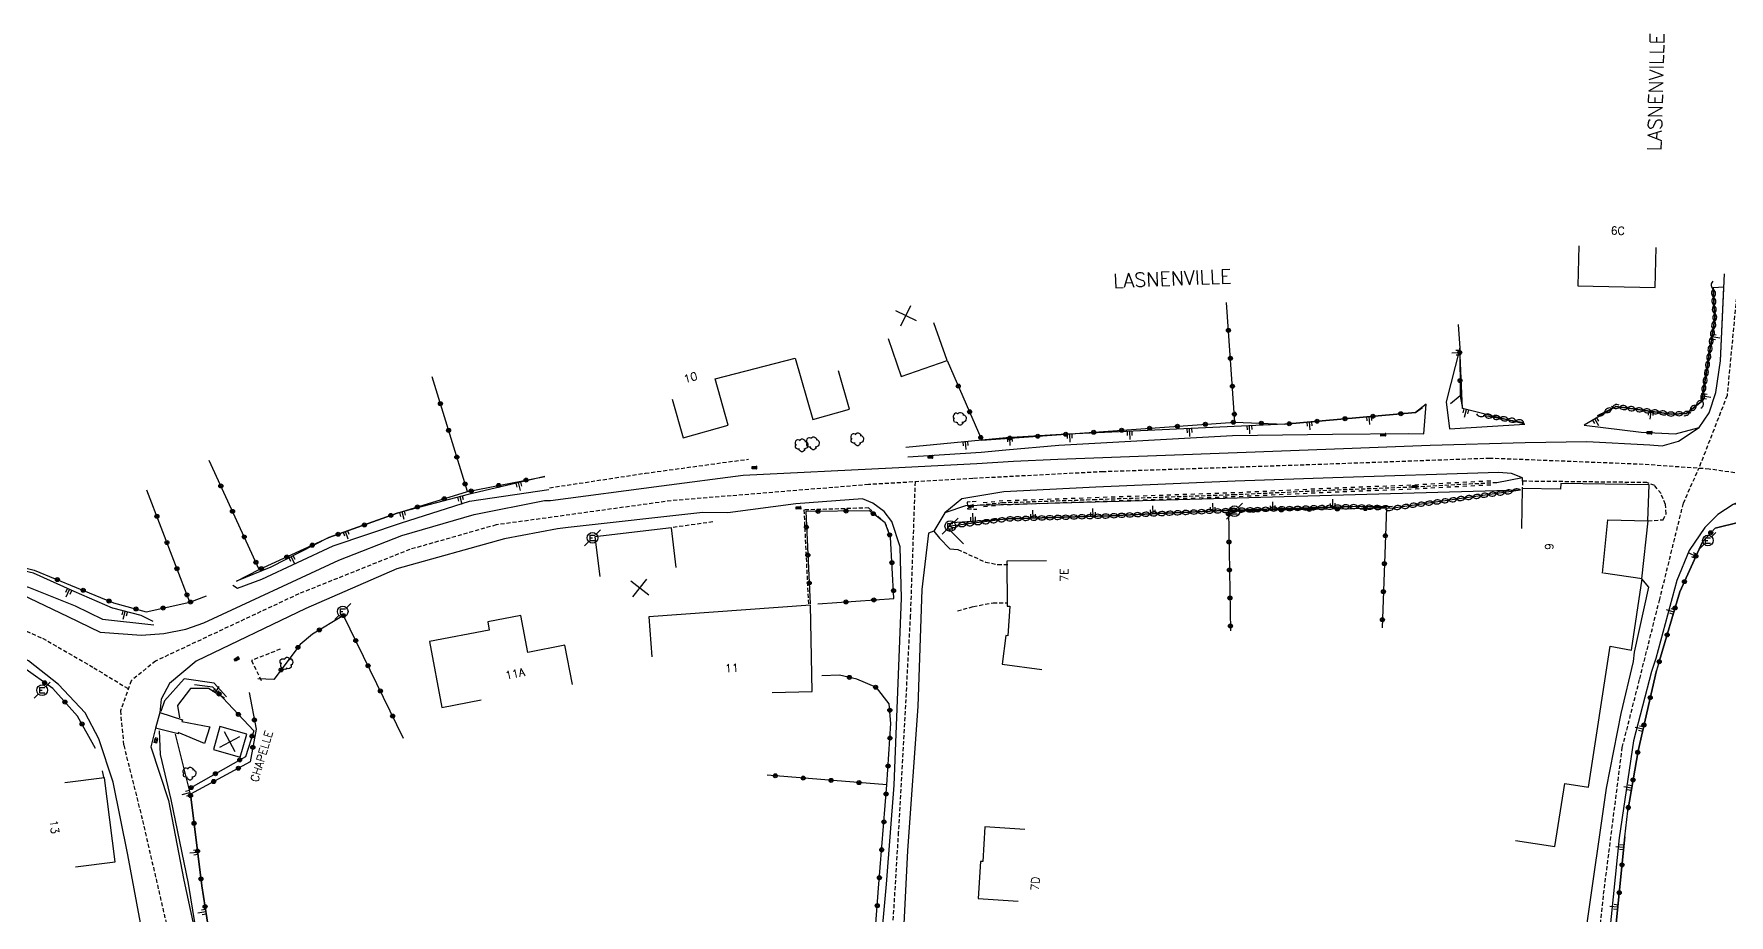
# Model space of a CAD drawing. Header units: millimetres. Extents: x 267000 to 268000, y 120141 to 120937.
# Drawn here: x 267110 to 267321.9, y 120566.3 to 120676.4 of the extents above; entities that cross this region are included whole.
import ezdxf
from ezdxf.enums import TextEntityAlignment as Align

# ---------------------------------------------------------------- set-up
doc = ezdxf.new("R2010")
doc.units = ezdxf.units.MM
doc.linetypes.add('DASHED', pattern=[0.75, 0.5, -0.25])
doc.layers.get('0').update_dxf_attribs({"linetype": 'CONTINUOUS'})
for name, color, linetype in [('W0001', 6, 'DASHED'), ('W0008', 7, 'CONTINUOUS'), ('W0100', 7, 'CONTINUOUS'), ('W0112', 1, 'DASHED'), ('W0211', 2, 'CONTINUOUS'), ('W0220', 5, 'DASHED'), ('W0300', 7, 'CONTINUOUS'), ('W0302', 3, 'CONTINUOUS'), ('W0310', 3, 'CONTINUOUS'), ('W0322', 7, 'CONTINUOUS'), ('W0400', 7, 'CONTINUOUS'), ('W0471', 7, 'CONTINUOUS'), ('W0984', 7, 'CONTINUOUS'), ('W0989', 7, 'CONTINUOUS'), ('W0991', 7, 'CONTINUOUS')]:
    doc.layers.add(name, color=color, linetype=linetype)
doc.styles.get("Standard").update_dxf_attribs({"font": 'romans.shx', "width": 0.85})

# ---------------------------------------------------------------- blocks, each defined once
blk = doc.blocks.new('t991o')
at = {"color": 0, "linetype": 'Continuous'}
for p, q in [((-1, 1), (1, -1)), ((-1, -1), (1, 1))]:
    blk.add_line(p, q, dxfattribs=at)
blk = doc.blocks.new('t211o')
at = {"color": 0, "linetype": 'Continuous'}
for p, q in [((-0.29, 0.5), (-0.29, 0)), ((0, 1), (0, 0)), ((0.29, 0.5), (0.29, 0))]:
    blk.add_line(p, q, dxfattribs=at)
blk = doc.blocks.new('t220o')
at = {"color": 0, "linetype": 'Continuous'}
for p, q in [((-0.25, 0.25), (0.25, 0.25)), ((-0.25, -0.25), (0.25, -0.25))]:
    blk.add_line(p, q, dxfattribs=at)
blk = doc.blocks.new('T300')
for p, q in [((-0.8, 0.51), (-0.86, 0.34)), ((-0.86, 0.34), (-0.86, 0.17)), ((-0.86, 0.17), (-0.74, 0.06)), ((-0.69, 0.63), (-0.8, 0.51)), ((-0.8, -0.06), (-0.74, 0.06)), ((-0.74, 0.06), (-0.69, 0.11)), ((-0.57, 0.69), (-0.69, 0.63)), ((-0.46, 0.69), (-0.57, 0.69)), ((-0.29, 0.63), (-0.46, 0.69)), ((-0.29, 0.63), (-0.17, 0.74)), ((-0.23, 0.57), (-0.29, 0.63)), ((-0.17, 0.74), (-0.06, 0.8)), ((-0.06, 0.8), (0.06, 0.8)), ((0.06, 0.8), (0.23, 0.74)), ((0.23, 0.74), (0.34, 0.63)), ((0.34, 0.63), (0.4, 0.51)), ((0.46, 0.46), (0.34, 0.46)), ((0.4, 0.51), (0.4, 0.46)), ((0.57, 0.4), (0.46, 0.46)), ((0.57, 0.4), (0.69, 0.29)), ((0.69, 0.29), (0.74, 0.17)), ((0.74, 0.06), (0.69, -0.17)), ((0.74, 0.17), (0.74, 0.06)), ((-0.8, -0.17), (-0.8, -0.06)), ((-0.8, -0.23), (-0.8, -0.17)), ((-0.74, -0.34), (-0.8, -0.23)), ((-0.69, -0.4), (-0.74, -0.34)), ((-0.51, -0.46), (-0.69, -0.4)), ((-0.4, -0.46), (-0.51, -0.46)), ((-0.4, -0.46), (-0.34, -0.46)), ((-0.34, -0.46), (-0.34, -0.4)), ((-0.34, -0.51), (-0.34, -0.46)), ((-0.29, -0.63), (-0.34, -0.51)), ((-0.17, -0.74), (-0.29, -0.63)), ((-0.06, -0.8), (-0.17, -0.74)), ((0.06, -0.8), (-0.06, -0.8)), ((0.17, -0.74), (0.06, -0.8)), ((0.23, -0.69), (0.17, -0.74)), ((0.29, -0.46), (0.23, -0.46)), ((0.29, -0.63), (0.23, -0.69)), ((0.46, -0.4), (0.29, -0.46)), ((0.34, -0.51), (0.29, -0.63)), ((0.34, -0.51), (0.34, -0.46)), ((0.57, -0.34), (0.46, -0.4)), ((0.63, -0.29), (0.57, -0.34)), ((0.69, -0.17), (0.63, -0.29))]:
    blk.add_line(p, q)
blk = doc.blocks.new('t322o')
at = {"color": 0, "linetype": 'Continuous'}
for radius in [0.25, 0.15]:
    blk.add_circle((0, 0), radius, dxfattribs=at)
blk = doc.blocks.new('t310o')
at = {"color": 0, "linetype": 'Continuous'}
for centre, start, end in [((-0.5, 0.38), 216.8699, 323.1304), ((0.5, -0.37), 36.8699, 143.1303)]:
    blk.add_arc(centre, 0.625, start, end, dxfattribs=at)
blk = doc.blocks.new('T400')
for p, q in [((-0.15, 0.3), (0.15, 0.3)), ((-0.15, -0.25), (-0.15, 0.3)), ((-0.15, 0.15), (0.15, 0.15)), ((-0.15, 0), (0.15, 0)), ((0.15, 0.3), (0.15, -0.25)), ((-0.15, -0.15), (0.15, -0.15)), ((-0.15, -0.25), (-0.15, -0.3)), ((-0.15, -0.3), (0.15, -0.3)), ((0.15, -0.3), (0.15, -0.25))]:
    blk.add_line(p, q)
blk = doc.blocks.new('T471')
for p, q in [((-0.333334, 0.333334), (-0.333334, -0.333334)), ((-0.333334, 0.333334), (0.333334, 0.333334)), ((-0.333334, 0), (0, 0)), ((0.500001, 0.500001), (1.000002, 1.000002)), ((-0.500001, -0.500001), (-1.000002, -1.000002)), ((-0.333334, -0.333334), (0.333334, -0.333334))]:
    blk.add_line(p, q)
blk.add_ellipse((0, 0), major_axis=(0.471405, 0.471405), ratio=1, start_param=5.4977871438, end_param=11.780972451)

msp = doc.modelspace()

# ---------------------------------------------------------------- linework, layer by layer
at = {"layer": 'W0001'}
for points in [[(267323.05, 120646.43), (267321.61, 120631.24), (267318.07, 120622.14)], [(267329.24, 120620.6), (267319.35, 120622.05), (267311.11, 120622.63), (267291.94, 120623.39), (267268.74, 120622.55), (267243.64, 120621.71), (267227.33, 120620.87), (267214.3, 120620.11), (267189.61, 120618.09), (267167.76, 120615.07), (267156.96, 120612), (267143.09, 120606.46), (267125.18, 120598.06), (267122.13, 120595.6), (267120.78, 120591.83), (267121.2, 120587.54), (267123.56, 120578.14), (267127.78, 120559.79)], [(267304.68, 120554.78), (267306.18, 120568.95), (267308.51, 120587.26), (267310.69, 120595.84), (267313.15, 120605.64), (267316.15, 120617.77), (267318.07, 120622.14)], [(267220.11, 120620.45), (267219.52, 120603.76), (267218.02, 120576.66), (267217.07, 120561.1), (267215.03, 120537.31), (267214.35, 120514.7), (267213.53, 120498.4), (267212.44, 120484.91), (267211.21, 120473.2), (267208.35, 120457.95), (267205.96, 120444.44)], [(267084.26, 120608.51), (267102.87, 120604.51), (267111.06, 120600.9), (267117.47, 120597.22), (267121.77, 120594.61)]]:
    msp.add_lwpolyline(points, dxfattribs=at)
at = {"layer": 'W0008'}
for points in [[(267237.95, 120623.28), (267261.51, 120624.16), (267273.66, 120624.6), (267284.48, 120625.02), (267296.38, 120625.35), (267304.07, 120625.51), (267311.96, 120625.07), (267313.51, 120624.95), (267315.53, 120625.54), (267318.14, 120627.24), (267319.37, 120629.08), (267320.21, 120631.62), (267320.78, 120635.56), (267321.22, 120644.78)], [(267174.54, 120618.14), (267188.4, 120619.97), (267198.64, 120621.27), (267217.26, 120622.21), (267227.82, 120622.74), (267232.43, 120623.02), (267237.95, 120623.28)], [(267296.04, 120620.53), (267296.04, 120620.97), (267294.66, 120621.5), (267293.03, 120621.62), (267272.32, 120620.97), (267260.11, 120620.55), (267242.72, 120619.77), (267231.19, 120619.21), (267225.96, 120618.35), (267223.84, 120616.56), (267222.48, 120614.27), (267221.78, 120614.04), (267220.94, 120606.99), (267220.45, 120592.4), (267219.18, 120574.38), (267218.24, 120555.97)], [(267084.65, 120611.44), (267102.63, 120607.63), (267108.46, 120606.39), (267114.2, 120603.61), (267118.26, 120601.66), (267123.44, 120601.3), (267126.21, 120601.5), (267128.97, 120602.04), (267131.21, 120602.84), (267148.09, 120610.65), (267155.95, 120613.76), (267165.01, 120616.39), (267173.78, 120618.11), (267174.54, 120618.14)], [(267213.1, 120514.76), (267212.9, 120524.41), (267214.32, 120547.06), (267214.84, 120554.96), (267215.2, 120555.52), (267216.53, 120570.19), (267217.5, 120582.54), (267218.41, 120605.93), (267218.24, 120612.33), (267217.22, 120615.49), (267216.24, 120616.73), (267214.82, 120617.78), (267213.53, 120618.31), (267205.2, 120617.69), (267196.73, 120616.57), (267193.58, 120616.61), (267176.74, 120614.76), (267175.42, 120614.59), (267168.78, 120613.34)], [(267420.44, 120615.41), (267410.68, 120615.62), (267397.85, 120615.46), (267387.6, 120615.35), (267377.29, 120615.28), (267363.88, 120615.63), (267350.93, 120616.53), (267339.43, 120617.7), (267328.37, 120618.88), (267325.92, 120618.87), (267323.58, 120618.18), (267322.37, 120617.61), (267320.45, 120616.38), (267318.82, 120614.76), (267316.88, 120611.86), (267315.33, 120608.12), (267312.71, 120598.36), (267312.16, 120596.77)], [(267309.92, 120597.99), (267310.05, 120599.18), (267311.82, 120607.29), (267310.97, 120608.32), (267311.73, 120615.57)], [(267168.78, 120613.34), (267155.36, 120609.58), (267143.97, 120604.63), (267130.27, 120598.05), (267126.93, 120595.26), (267125.88, 120593.31), (267125.7, 120591.62), (267125.19, 120589.67), (267124.6, 120587.33), (267126.8, 120580.64), (267128.71, 120570.66), (267130.63, 120561.8), (267131.83, 120554.17), (267133, 120549.84), (267135.33, 120539.17), (267137.73, 120530.91), (267140.56, 120521.39), (267140.82, 120520.49)], [(267134.18, 120518.36), (267132.45, 120518.21), (267130.04, 120527.39), (267127.16, 120538.56), (267124.94, 120547.03), (267125.69, 120552.7), (267123.62, 120563.54), (267121.7, 120573.85), (267119.89, 120582.91), (267118.11, 120588.32), (267116.38, 120591.59), (267113.03, 120595.14), (267109.3, 120598.08), (267105.03, 120600.22), (267100.38, 120601.86), (267095.44, 120603.22), (267083.88, 120605.58)], [(267312.16, 120596.77), (267309.9, 120588.09), (267308.1, 120575.96), (267305.63, 120551.4), (267304.5, 120541.26), (267303.61, 120534.4), (267302.01, 120527.68), (267298.03, 120519.48), (267293.61, 120512.71), (267288.75, 120506.12), (267274.58, 120487.81), (267268.58, 120480.87), (267259.41, 120471.19), (267254.23, 120466.28), (267247.83, 120461.29), (267237.93, 120455.2)], [(267304.05, 120564.71), (267306.55, 120582.18), (267308.39, 120591.52), (267309.92, 120597.99)], [(267125.7, 120591.62), (267128.54, 120590.73), (267128.48, 120590.5), (267131.98, 120589.86), (267131.31, 120587.77), (267128.02, 120589.12), (267127.99, 120588.95), (267125.19, 120589.67)]]:
    msp.add_lwpolyline(points, dxfattribs=at)
at = {"layer": 'W0100'}
for points in [[(267303.06, 120649.95), (267302.94, 120644.95), (267312.61, 120644.72), (267312.73, 120649.72)], [(267216.75, 120638.35), (267218.39, 120633.63), (267224.11, 120635.61), (267222.48, 120640.34)], [(267189.76, 120630.79), (267191.11, 120625.97), (267196.76, 120627.55), (267195.14, 120633.33), (267205.14, 120635.92)], [(267205.14, 120635.92), (267207.32, 120628.23), (267211.9, 120629.53), (267210.54, 120634.34)], [(267306.03, 120609.06), (267306.72, 120615.71), (267311.72, 120615.56), (267311.85, 120620.08), (267300.81, 120620.26), (267300.8, 120619.55), (267295.99, 120619.64), (267295.91, 120614.64)], [(267190.25, 120609.76), (267189.66, 120614.72), (267180.1, 120613.58), (267180.7, 120608.62)], [(267236.56, 120610.58), (267231.57, 120610.53), (267231.62, 120604.91), (267231.96, 120604.92), (267231.73, 120601.22), (267231.46, 120601.26), (267230.99, 120597.65), (267235.95, 120597)], [(267309.65, 120599.44), (267310.98, 120608.32), (267306.17, 120609.04)], [(267202.27, 120594.15), (267207.26, 120594.26), (267207.03, 120605.05), (267186.85, 120603.58), (267187.22, 120598.6)], [(267177.28, 120595.13), (267176.33, 120600.04), (267171.72, 120599.14), (267170.84, 120603.76), (267166.7, 120602.97), (267166.9, 120601.93), (267159.42, 120600.5), (267160.97, 120592.27), (267165.88, 120593.2)], [(267295.15, 120575.65), (267300.09, 120574.89), (267301.31, 120582.74), (267304.28, 120582.29), (267306.99, 120599.9), (267309.65, 120599.44)], [(267136.59, 120588.91), (267133.23, 120589.9), (267132.44, 120587.02), (267135.74, 120586.04), (267136.59, 120588.91)], [(267115.19, 120572.36), (267120.15, 120572.99), (267118.81, 120583.46), (267113.85, 120582.83)], [(267233.84, 120577.01), (267228.85, 120577.33), (267228.57, 120573.01), (267228.3, 120573.03), (267228, 120568.37), (267232.99, 120568.04)]]:
    msp.add_lwpolyline(points, dxfattribs=at)
at = {"layer": 'W0112'}
msp.add_line((267194.85, 120615.45), (267189.66, 120614.72), dxfattribs=at)
for points in [[(267174.42, 120619.71), (267186.4, 120621.53), (267199.28, 120623.29)], [(267311.73, 120615.57), (267313.62, 120615.72), (267313.99, 120616.46), (267313.91, 120617.64), (267313.35, 120618.99), (267312.56, 120620), (267311.56, 120620.36), (267296.04, 120620.53), (267296, 120619.6)], [(267227.75, 120617.99), (267226.64, 120617.93), (267226.68, 120617.08), (267227.83, 120617.04)], [(267217.04, 120613.53), (267216.39, 120615.35), (267214.32, 120617.19), (267206.22, 120616.94), (267206.78, 120605.1)], [(267225.45, 120612), (267228.92, 120610.41), (267230.45, 120610.12), (267231.77, 120610.11)], [(267225.43, 120604.34), (267227.4, 120604.87), (267229.88, 120605.35), (267231.63, 120605.35)], [(267140.77, 120599.55), (267137.17, 120598.12), (267138.47, 120595.46)]]:
    msp.add_lwpolyline(points, dxfattribs=at)
at = {"layer": 'W0211'}
msp.add_line((267296.04, 120620.97), (267292.82, 120620.34), dxfattribs=at)
for points in [[(267303.76, 120627.54), (267310.88, 120626.68), (267315.15, 120626.45), (267318.14, 120627.24), (267319.37, 120629.08), (267320.21, 120631.62), (267320.78, 120635.56), (267321.3, 120646.43)], [(267321.22, 120644.77), (267319.89, 120644.69), (267320.07, 120640.84), (267318.47, 120630.55), (267316.52, 120629), (267314.67, 120628.92), (267307.73, 120629.85), (267303.76, 120627.54)], [(267288.19, 120637.16), (267286.48, 120630.47), (267286.91, 120627.09), (267296.31, 120627.68)], [(267296.31, 120627.68), (267288.55, 120629.63), (267288.2, 120637.16)], [(267284.01, 120630.15), (267282.68, 120629.13), (267266.35, 120627.67), (267238.38, 120626.35), (267231.49, 120625.95)], [(267238.08, 120625.02), (267259.78, 120626.23), (267272.29, 120626.4), (267281.75, 120626.48), (267283.69, 120626.47), (267284.01, 120630.15)], [(267231.49, 120625.95), (267228.47, 120625.68), (267218.96, 120624.75)], [(267219.2, 120623.59), (267228.38, 120624.18), (267231.48, 120624.44), (267238.08, 120625.02)], [(267173.85, 120621.13), (267164.25, 120618.86), (267155.4, 120616.54), (267146.84, 120613.49), (267139.61, 120609.79), (267135.28, 120608.06)], [(267134.83, 120607.53), (267135.41, 120607.17), (267138.47, 120608.3), (267147.39, 120612.47), (267155.94, 120615.35), (267164.41, 120618.03), (267174.35, 120619.5)], [(267295.77, 120619.4), (267226.41, 120617.46), (267223.84, 120616.56), (267222.48, 120614.27), (267223.15, 120613.43), (267224.46, 120612.08), (267225.45, 120612)], [(267226.15, 120612.7), (267224.22, 120614.65), (267224.73, 120615.38), (267231.77, 120615.82), (267244.33, 120616.2), (267258.75, 120616.86), (267260.04, 120616.78), (267274.78, 120617.37), (267279.81, 120617.4)], [(267326.22, 120617.97), (267322.37, 120617.61), (267320.45, 120616.38), (267318.82, 120614.76), (267316.88, 120611.86), (267315.33, 120608.12), (267312.71, 120598.36), (267312.16, 120596.77)], [(267313.18, 120598.13), (267315.7, 120606.69), (267318.52, 120612.96), (267320.11, 120614.68), (267326.19, 120616.17), (267338.17, 120614.57), (267350.2, 120613.35), (267358.13, 120612.86), (267364.13, 120612.51), (267375.9, 120612.07), (267388.02, 120612.1), (267395.53, 120612.3), (267411.36, 120612.63), (267420.41, 120612.35)], [(267124.9, 120603.02), (267123.39, 120603.74), (267119.86, 120604.65), (267119.81, 120604.68), (267115.02, 120606.74), (267109.94, 120609.04), (267102.72, 120610.7), (267085.33, 120613.76)], [(267085.11, 120612.57), (267102.73, 120609.11), (267109.32, 120607.28), (267115.12, 120604.94), (267118.56, 120603.31), (267124.95, 120602.57)], [(267312.16, 120596.77), (267309.9, 120588.09), (267308.1, 120575.96), (267305.63, 120551.4), (267304.5, 120541.26), (267304.08, 120534.35)], [(267305.03, 120534.74), (267305.03, 120541.35), (267306.39, 120551.58), (267308.82, 120576.08), (267309.19, 120579.35), (267310.48, 120586.86), (267312.79, 120596.89)], [(267134.03, 120593.59), (267132.51, 120595.28), (267128.74, 120595.85), (267126.31, 120593.08), (267125.86, 120591.76)], [(267133.78, 120593.42), (267131.78, 120594.61), (267129.53, 120594.63), (267127.94, 120592.52), (267128.16, 120590.95)], [(267125.64, 120589.36), (267125.74, 120586.38), (267127.11, 120580.76), (267129.26, 120570.26), (267130.63, 120561.8), (267133, 120549.84), (267135.33, 120539.17), (267136.8, 120538.35), (267142, 120537.74), (267144.77, 120538.46)], [(267143.54, 120541.62), (267137.12, 120544.49), (267135.76, 120549.81), (267133.96, 120550.52), (267133.04, 120554.54), (267132.57, 120558.87), (267132.22, 120561.96), (267130.97, 120569.96), (267129.53, 120581.43), (267127.67, 120588.92)]]:
    msp.add_lwpolyline(points, dxfattribs=at)
at = {"layer": 'W0220'}
msp.add_lwpolyline([(267292.82, 120620.34), (267281.6, 120619.76), (267272.35, 120619.4), (267260.11, 120618.83), (267242.75, 120618.22), (267230.98, 120617.81), (267228.01, 120617.52)], dxfattribs=at)
at = {"layer": 'W0302'}
msp.add_line((267143.24, 120600.14), (267139.96, 120595.75), dxfattribs=at)
at = {"layer": 'W0310'}
for p, q in [((267291.14, 120628.79), (267296.21, 120627.87)), ((267295.77, 120619.4), (267279.89, 120617.18))]:
    msp.add_line(p, q, dxfattribs=at)
for points in [[(267305.4, 120628.76), (267307.73, 120629.85), (267314.67, 120628.92), (267316.52, 120629), (267318.47, 120630.55), (267320.07, 120640.84), (267319.89, 120644.69)], [(267279.02, 120617.21), (267274.78, 120617.37), (267258.75, 120616.86), (267244.33, 120616.2), (267231.77, 120615.82), (267224.52, 120614.93)]]:
    msp.add_lwpolyline(points, dxfattribs=at)
at = {"layer": 'W0322'}
for p, q in [((267260.1, 120627.91), (267259.03, 120642.87)), ((267164.16, 120619.23), (267159.75, 120633.57)), ((267288.24, 120631.2), (267287.03, 120630.19)), ((267138.15, 120609.49), (267131.88, 120623.12)), ((267129.46, 120605.4), (267124.11, 120619.41)), ((267279.02, 120617.21), (267278.48, 120602.22)), ((267118.7, 120583.57), (267118.56, 120584.35)), ((267216.59, 120582.59), (267201.64, 120583.8))]:
    msp.add_line(p, q, dxfattribs=at)
for points in [[(267288, 120640.1), (267288.2, 120637.16), (267288.24, 120631.2), (267288.55, 120629.63)], [(267224.11, 120635.61), (267228.47, 120625.68), (267231.49, 120625.95)], [(267092.33, 120627.99), (267090, 120613.17), (267102.79, 120611.17), (267110.02, 120609.43), (267115.25, 120607.27), (267119.91, 120605.33), (267124.01, 120604.22), (267129.46, 120605.4), (267131.55, 120606.2)], [(267228.47, 120625.68), (267238.38, 120626.35), (267260.1, 120627.91), (267266.35, 120627.67), (267282.68, 120629.13), (267283.55, 120629.74)], [(267135.28, 120608.06), (267138.15, 120609.49), (267146.84, 120613.49), (267155.4, 120616.54), (267164.16, 120619.23), (267173.85, 120621.13)], [(267207.98, 120605.19), (267217.47, 120605.89), (267217.04, 120613.53), (267216.39, 120615.35), (267214.4, 120616.84), (267206.45, 120616.74), (267207.01, 120605.2)], [(267279.89, 120617.18), (267259.29, 120616.83), (267259.54, 120601.83)], [(267420.41, 120612.35), (267411.36, 120612.63), (267395.53, 120612.3), (267388.02, 120612.1), (267375.9, 120612.07), (267364.13, 120612.51), (267358.13, 120612.86), (267350.2, 120613.35), (267338.17, 120614.57), (267326.19, 120616.17), (267320.11, 120614.68), (267318.52, 120612.96), (267315.7, 120606.69), (267313.18, 120598.13), (267312.79, 120596.89)], [(267117.68, 120587.13), (267115.44, 120591.19), (267112.33, 120594.61), (267108.73, 120597.23), (267104.47, 120599.33), (267100.22, 120600.74), (267095.36, 120601.91), (267083.44, 120603.65)], [(267156.17, 120588.38), (267148.68, 120603.75), (267144.8, 120601.44), (267143.24, 120600.14), (267139.96, 120595.75), (267137.98, 120595.85)], [(267200.54, 120555.08), (267214.51, 120555.75), (267215.55, 120569.7), (267216.59, 120582.59), (267217.09, 120590.24), (267216.89, 120592.73), (267215.29, 120594.74), (267212.84, 120595.79), (267210.68, 120596.31), (267208.45, 120596.23)], [(267312.79, 120596.89), (267310.48, 120586.86), (267309.19, 120579.35)], [(267130.04, 120595.11), (267132.3, 120594.84), (267137.45, 120589.34), (267136.41, 120586.11), (267129.3, 120582.05)], [(267136.89, 120594.14), (267137.77, 120589.53), (267137, 120585.47), (267129.53, 120581.43), (267130.97, 120569.96), (267132.22, 120561.96), (267132.57, 120558.87)], [(267308.82, 120576.08), (267306.39, 120551.58), (267305.49, 120544.44)]]:
    msp.add_lwpolyline(points, dxfattribs=at)

# ---------------------------------------------------------------- block references
at = {"layer": 'W0211'}
for p, rotation in [((267319.71, 120638.56), 261.1948165503366), ((267288.22, 120636.62), 92.6612350484525), ((267318.57, 120631.15), 261.1948165503366), ((267276.88, 120628.61), 185.140328247994), ((267289.04, 120629.51), 165.8700055674036), ((267305.09, 120628.32), 210.1333790215425), ((267312.14, 120629.26), 172.3967006174804), ((267231.96, 120625.98), 183.2820953700291), ((267239.45, 120626.4), 182.7013040490137), ((267246.94, 120626.75), 182.7013040490137), ((267254.43, 120627.1), 182.7013040490137), ((267261.92, 120627.46), 182.7013040490137), ((267269.41, 120627.94), 185.140328247994), ((267226.42, 120625.48), 185.56681257501), ((267170.55, 120620.35), 193.3236391332275), ((267163.26, 120618.6), 194.6954325442092), ((267249.83, 120616.45), 2.615533567089917), ((267257.32, 120616.79), 2.615533567089917), ((267264.81, 120616.97), 2.265917135307915), ((267272.31, 120617.27), 2.265917135307915), ((267156.01, 120616.7), 194.6954325442092), ((267227.35, 120615.55), 3.518585233408123), ((267234.84, 120615.91), 1.732942414748096), ((267242.34, 120616.14), 1.732942414748096), ((267148.93, 120614.23), 199.5935908713924), ((267142.13, 120611.08), 207.0796228319433), ((267317.72, 120611.17), 65.77718886931812), ((267114.44, 120607), 155.5798384408251), ((267314.97, 120604.21), 73.60284724654272), ((267121.4, 120604.25), 165.6022377476706), ((267132.58, 120594.04), 329.1969249373259), ((267311.1, 120589.58), 77.0153954310047), ((267129.48, 120581.64), 103.94616433654), ((267309.68, 120582.22), 80.24085598013383), ((267308.69, 120574.79), 84.3308580784779), ((267130.44, 120574.2), 97.17790171839977), ((267131.47, 120566.77), 98.86494379704604), ((267307.95, 120567.33), 84.3308580784779)]:
    msp.add_blockref('t211o', p, dxfattribs=dict(at, rotation=rotation))
at = {"layer": 'W0220'}
for p, rotation in [((267269.85, 120619.28), 182.6528959779054), ((267270.85, 120619.33), 182.6528959779054), ((267271.85, 120619.37), 182.6528959779054), ((267272.85, 120619.42), 182.2406504267489), ((267273.84, 120619.45), 182.2406504267489), ((267274.84, 120619.49), 182.2406504267489), ((267275.84, 120619.53), 182.2406504267489), ((267276.84, 120619.57), 182.2406504267489), ((267277.84, 120619.61), 182.2406504267489), ((267278.84, 120619.65), 182.2406504267489), ((267279.84, 120619.69), 182.2406504267489), ((267280.84, 120619.73), 182.2406504267489), ((267281.84, 120619.77), 182.9642728845425), ((267282.84, 120619.82), 182.9642728845425), ((267283.84, 120619.87), 182.9642728845425), ((267284.83, 120619.93), 182.9642728845425), ((267285.83, 120619.98), 182.9642728845425), ((267286.83, 120620.03), 182.9642728845425), ((267287.83, 120620.08), 182.9642728845425), ((267288.83, 120620.13), 182.9642728845425), ((267289.83, 120620.18), 182.9642728845425), ((267290.83, 120620.24), 182.9642728845425), ((267291.83, 120620.29), 182.9642728845425), ((267228.89, 120617.6), 185.5997142527073), ((267229.88, 120617.7), 185.5997142527073), ((267230.88, 120617.8), 185.5997142527073), ((267231.88, 120617.84), 181.98080312271), ((267232.88, 120617.87), 181.98080312271), ((267233.88, 120617.91), 181.98080312271), ((267234.87, 120617.94), 181.98080312271), ((267235.87, 120617.98), 181.98080312271), ((267236.87, 120618.01), 181.98080312271), ((267237.87, 120618.05), 181.98080312271), ((267238.87, 120618.08), 181.98080312271), ((267239.87, 120618.12), 181.98080312271), ((267240.87, 120618.15), 181.98080312271), ((267241.87, 120618.19), 181.98080312271), ((267242.87, 120618.22), 182.0215199997873), ((267243.87, 120618.26), 182.0215199997873), ((267244.87, 120618.29), 182.0215199997873), ((267245.87, 120618.33), 182.0215199997873), ((267246.87, 120618.36), 182.0215199997873), ((267247.87, 120618.4), 182.0215199997873), ((267248.87, 120618.43), 182.0215199997873), ((267249.87, 120618.47), 182.0215199997873), ((267250.87, 120618.5), 182.0215199997873), ((267251.86, 120618.54), 182.0215199997873), ((267252.86, 120618.57), 182.0215199997873), ((267253.86, 120618.61), 182.0215199997873), ((267254.86, 120618.64), 182.0215199997873), ((267255.86, 120618.68), 182.0215199997873), ((267256.86, 120618.71), 182.0215199997873), ((267257.86, 120618.75), 182.0215199997873), ((267258.86, 120618.78), 182.0215199997873), ((267259.86, 120618.82), 182.0215199997873), ((267260.86, 120618.86), 182.6528959779054), ((267261.86, 120618.91), 182.6528959779054), ((267262.86, 120618.96), 182.6528959779054), ((267263.86, 120619), 182.6528959779054), ((267264.85, 120619.05), 182.6528959779054), ((267265.85, 120619.09), 182.6528959779054), ((267266.85, 120619.14), 182.6528959779054), ((267267.85, 120619.19), 182.6528959779054), ((267268.85, 120619.23), 182.6528959779054)]:
    msp.add_blockref('t220o', p, dxfattribs=dict(at, rotation=rotation))
at = {"layer": 'W0300'}
for p in [(267225.75, 120628.33), (267207.4, 120625.26), (267212.93, 120625.76), (267205.98, 120625.01), (267129.47, 120583.99)]:
    msp.add_blockref('T300', p, dxfattribs=at)
at = {"layer": 'W0300', "rotation": 233.2262817278728}
msp.add_blockref('T300', (267141.45, 120597.74), dxfattribs=at)
at = {"layer": 'W0310'}
for p, rotation in [((267319.9, 120644.51), 92.65782860881984), ((267319.94, 120643.51), 92.65782860881984), ((267319.99, 120642.51), 92.65782860881984), ((267320.02, 120640.52), 81.19481655033657), ((267320.04, 120641.51), 92.65782860881984), ((267319.71, 120638.54), 81.19481655033657), ((267319.86, 120639.53), 81.19481655033657), ((267319.25, 120635.58), 81.19481655033657), ((267319.4, 120636.56), 81.19481655033657), ((267319.56, 120637.55), 81.19481655033657), ((267318.95, 120633.6), 81.19481655033657), ((267319.1, 120634.59), 81.19481655033657), ((267318.64, 120631.62), 81.19481655033657), ((267318.79, 120632.61), 81.19481655033657), ((267307.22, 120629.61), 25.09778539037917), ((267308.16, 120629.79), 352.3967006174805), ((267316.97, 120629.36), 38.52352661211246), ((267317.76, 120629.98), 38.52352661211246), ((267318.49, 120630.63), 81.19481655033657), ((267291.29, 120628.76), 349.6871931582101), ((267292.28, 120628.58), 349.6871931582101), ((267293.26, 120628.41), 349.6871931582101), ((267294.24, 120628.23), 349.6871931582101), ((267295.23, 120628.05), 349.6871931582101), ((267306.31, 120629.18), 25.09778539037917), ((267309.15, 120629.66), 352.3967006174805), ((267310.14, 120629.52), 352.3967006174805), ((267311.13, 120629.39), 352.3967006174805), ((267312.12, 120629.26), 352.3967006174805), ((267313.11, 120629.13), 352.3967006174805), ((267314.11, 120628.99), 352.3967006174805), ((267315.1, 120628.94), 2.468117913921311), ((267316.1, 120628.98), 2.468117913921311), ((267293.79, 120619.13), 187.9870287741747), ((267294.78, 120619.27), 187.9870287741747), ((267267.44, 120617.13), 181.8156949797716), ((267268.44, 120617.16), 181.8156949797716), ((267269.44, 120617.2), 181.8156949797716), ((267270.44, 120617.23), 181.8156949797716), ((267271.44, 120617.26), 181.8156949797716), ((267272.44, 120617.29), 181.8156949797716), ((267273.43, 120617.32), 181.8156949797716), ((267274.43, 120617.35), 181.8156949797716), ((267275.43, 120617.34), 177.9358159544334), ((267276.43, 120617.31), 177.9358159544334), ((267277.43, 120617.27), 177.9358159544334), ((267278.43, 120617.23), 177.9358159544334), ((267279.92, 120617.18), 187.9870287741747), ((267280.91, 120617.32), 187.9870287741747), ((267281.9, 120617.46), 187.9870287741747), ((267282.89, 120617.6), 187.9870287741747), ((267283.88, 120617.74), 187.9870287741747), ((267284.87, 120617.88), 187.9870287741747), ((267285.86, 120618.01), 187.9870287741747), ((267286.85, 120618.15), 187.9870287741747), ((267287.84, 120618.29), 187.9870287741747), ((267288.83, 120618.43), 187.9870287741747), ((267289.82, 120618.57), 187.9870287741747), ((267290.81, 120618.71), 187.9870287741747), ((267291.8, 120618.85), 187.9870287741747), ((267292.8, 120618.99), 187.9870287741747), ((267225.51, 120615.05), 186.9897955640147), ((267226.5, 120615.17), 186.9897955640147), ((267227.49, 120615.29), 186.9897955640147), ((267228.49, 120615.42), 186.9897955640147), ((267229.48, 120615.54), 186.9897955640147), ((267230.47, 120615.66), 186.9897955640147), ((267231.46, 120615.78), 186.9897955640147), ((267232.46, 120615.84), 181.7329424147481), ((267233.46, 120615.87), 181.7329424147481), ((267234.46, 120615.9), 181.7329424147481), ((267235.46, 120615.93), 181.7329424147481), ((267236.46, 120615.96), 181.7329424147481), ((267237.46, 120615.99), 181.7329424147481), ((267238.46, 120616.02), 181.7329424147481), ((267239.46, 120616.05), 181.7329424147481), ((267240.46, 120616.08), 181.7329424147481), ((267241.46, 120616.11), 181.7329424147481), ((267242.46, 120616.14), 181.7329424147481), ((267243.46, 120616.17), 181.7329424147481), ((267244.46, 120616.2), 182.6155335670899), ((267245.46, 120616.25), 182.6155335670899), ((267246.45, 120616.3), 182.6155335670899), ((267247.45, 120616.34), 182.6155335670899), ((267248.45, 120616.39), 182.6155335670899), ((267249.45, 120616.43), 182.6155335670899), ((267250.45, 120616.48), 182.6155335670899), ((267251.45, 120616.52), 182.6155335670899), ((267252.45, 120616.57), 182.6155335670899), ((267253.45, 120616.61), 182.6155335670899), ((267254.45, 120616.66), 182.6155335670899), ((267255.45, 120616.71), 182.6155335670899), ((267256.44, 120616.75), 182.6155335670899), ((267257.44, 120616.8), 182.6155335670899), ((267258.44, 120616.84), 182.6155335670899), ((267259.44, 120616.88), 181.8156949797716), ((267260.44, 120616.91), 181.8156949797716), ((267261.44, 120616.94), 181.8156949797716), ((267262.44, 120616.97), 181.8156949797716), ((267263.44, 120617.01), 181.8156949797716), ((267264.44, 120617.04), 181.8156949797716), ((267265.44, 120617.07), 181.8156949797716), ((267266.44, 120617.1), 181.8156949797716)]:
    msp.add_blockref('t310o', p, dxfattribs=dict(at, rotation=rotation))
at = {"layer": 'W0322'}
for p, rotation in [((267259.28, 120639.38), 94.1174581976535), ((267288.2, 120636.61), 270.44205863176), ((267288.2, 120636.61), 270.44205863176), ((267259.53, 120635.89), 94.1174581976535), ((267225.52, 120632.41), 293.6786921272056), ((267259.78, 120632.4), 94.1174581976535), ((267288.23, 120633.11), 270.44205863176), ((267288.23, 120633.11), 270.44205863176), ((267160.78, 120630.23), 107.1086261100344), ((267226.93, 120629.2), 293.6786921272056), ((267259.89, 120627.9), 4.119532798442662), ((267260.03, 120628.91), 94.1174581976535), ((267263.39, 120627.78), 357.7544369669498), ((267266.88, 120627.71), 5.140328247993976), ((267270.37, 120628.03), 5.140328247993976), ((267273.86, 120628.34), 5.140328247993976), ((267277.34, 120628.65), 5.140328247993976), ((267280.83, 120628.97), 5.140328247993976), ((267161.81, 120626.88), 107.1086261100344), ((267228.33, 120626), 293.6786921272056), ((267231.96, 120625.92), 3.840562446167843), ((267235.45, 120626.15), 3.840562446167843), ((267238.95, 120626.39), 4.119532798442662), ((267242.44, 120626.64), 4.119532798442662), ((267245.93, 120626.89), 4.119532798442662), ((267249.42, 120627.14), 4.119532798442662), ((267252.91, 120627.39), 4.119532798442662), ((267256.4, 120627.64), 4.119532798442662), ((267162.84, 120623.54), 107.1086261100344), ((267133.34, 120619.94), 114.6993765406223), ((267163.87, 120620.19), 107.1086261100344), ((267164.63, 120619.32), 11.08221705007409), ((267168.06, 120620), 11.08221705007409), ((267171.5, 120620.67), 11.08221705007409), ((267157.92, 120617.31), 17.10548439069686), ((267161.27, 120618.34), 17.10548439069686), ((267125.36, 120616.14), 110.9132729576782), ((267134.8, 120616.76), 114.6993765406223), ((267151.29, 120615.07), 19.59359087139236), ((267154.59, 120616.25), 19.59359087139236), ((267208, 120616.76), 180.7058079654509), ((267211.5, 120616.8), 180.7058079654509), ((267214.88, 120616.48), 143.227111966653), ((267259.29, 120616.44), 270.9778834064415), ((267262.4, 120616.88), 180.9758273434076), ((267265.9, 120616.94), 180.9758273434076), ((267269.4, 120617), 180.9758273434076), ((267272.9, 120617.06), 180.9758273434076), ((267276.39, 120617.12), 180.9758273434076), ((267126.61, 120612.87), 110.9132729576782), ((267136.26, 120613.58), 114.6993765406223), ((267148, 120613.9), 19.59359087139236), ((267206.54, 120614.79), 272.763823203277), ((267216.93, 120613.83), 109.6837821096252), ((267259.35, 120612.94), 270.9778834064415), ((267278.9, 120613.71), 267.940685397328), ((267319.56, 120614.09), 227.373685471737), ((267141.59, 120611.08), 24.70068922405644), ((267144.77, 120612.54), 24.70068922405644), ((267206.71, 120611.29), 272.763823203277), ((267317.72, 120611.17), 245.7771888693181), ((267127.86, 120609.6), 110.9132729576782), ((267137.73, 120610.4), 114.6993765406223), ((267138.41, 120609.61), 24.70068922405644), ((267217.22, 120610.36), 93.24829622015884), ((267259.41, 120609.44), 270.9778834064415), ((267278.77, 120610.22), 267.940685397328), ((267112.91, 120608.24), 337.5725039724168), ((267116.14, 120606.9), 337.4622844941487), ((267206.88, 120607.8), 272.763823203277), ((267217.42, 120606.86), 93.24829622015884), ((267278.65, 120606.72), 267.940685397328), ((267316.28, 120607.98), 245.7771888693181), ((267119.37, 120605.56), 337.4622844941487), ((267122.73, 120604.57), 344.7851320547313), ((267126.13, 120604.68), 12.21592600193137), ((267129.11, 120606.33), 110.9132729576782), ((267129.55, 120605.43), 20.91254769120923), ((267211.47, 120605.44), 4.215504938198652), ((267214.96, 120605.7), 4.215504938198652), ((267259.47, 120605.94), 270.9778834064415), ((267315.11, 120604.69), 253.6028472465427), ((267148.67, 120603.74), 210.766088288972), ((267259.53, 120602.44), 270.9778834064415), ((267278.52, 120603.22), 267.940685397328), ((267145.66, 120601.95), 210.766088288972), ((267150.21, 120600.62), 115.9624175654449), ((267314.12, 120601.33), 253.6028472465427), ((267142.97, 120599.76), 233.2262817278728), ((267140.87, 120596.96), 233.2262817278728), ((267151.74, 120597.47), 115.9624175654449), ((267211.91, 120596.02), 166.5092946932333), ((267313.13, 120597.98), 252.5407973638547), ((267111.32, 120595.34), 143.9054014155008), ((267133.13, 120593.94), 313.1069694607879), ((267153.28, 120594.32), 115.9624175654449), ((267215.18, 120594.79), 156.8267853038423), ((267113.85, 120592.94), 132.3453409784699), ((267216.96, 120591.92), 94.59404911800783), ((267312, 120593.48), 257.0153954310047), ((267115.99, 120590.2), 118.816753981647), ((267135.53, 120591.39), 313.1069694607879), ((267137.54, 120590.7), 280.7791655228987), ((267154.81, 120591.18), 115.9624175654449), ((267311.22, 120590.07), 257.0153954310047), ((267137.23, 120588.68), 252.1420499653274), ((267216.97, 120588.43), 86.27638321658668), ((267135.71, 120585.71), 209.7248945999233), ((267137.34, 120587.27), 259.2994004837261), ((267310.44, 120586.66), 260.2408559801339), ((267132.67, 120583.98), 209.7248945999233), ((267135.53, 120584.67), 208.3816309702202), ((267202.64, 120583.72), 175.3730771701893), ((267206.13, 120583.43), 175.3730771701893), ((267216.75, 120584.94), 86.27638321658668), ((267309.85, 120583.21), 260.2408559801339), ((267129.55, 120581.25), 277.1779017183998), ((267129.63, 120582.24), 209.7248945999233), ((267132.45, 120583.01), 208.3816309702202), ((267209.62, 120583.15), 175.3730771701893), ((267213.1, 120582.87), 175.3730771701893), ((267216.5, 120581.45), 85.37360798898037), ((267309.26, 120579.76), 260.2408559801339), ((267129.99, 120577.78), 277.1779017183998), ((267216.22, 120577.96), 85.37360798898037), ((267130.43, 120574.31), 277.1779017183998), ((267215.94, 120574.47), 85.37360798898037), ((267130.86, 120570.84), 277.1779017183998), ((267215.65, 120570.98), 85.37360798898037), ((267308.48, 120572.59), 264.3308580784779), ((267308.13, 120569.11), 264.3308580784779), ((267131.38, 120567.38), 278.8649437970461), ((267215.39, 120567.49), 85.73137499502583)]:
    msp.add_blockref('t322o', p, dxfattribs=dict(at, rotation=rotation))
at = {"layer": 'W0400'}
for p, rotation in [((267278.64, 120626.33), 91.65611051075544), ((267311.93, 120626.59), 87.68965432368033), ((267200.05, 120622.24), 90.36025777902725), ((267222.05, 120623.57), 92.2211311803729), ((267282.58, 120619.86), 93.89247623515593), ((267227.09, 120617.41), 99.62520663350338), ((267205.56, 120617.21), 94.16669143049857), ((267135.34, 120598.31), 121.1194088201854), ((267125.23, 120588.12), 165.1982734207104)]:
    msp.add_blockref('T400', p, dxfattribs=dict(at, rotation=rotation))
at = {"layer": 'W0471'}
for p in [(267260.04, 120616.78), (267224.52, 120614.93), (267179.8, 120613.46), (267319.22, 120613.12), (267148.57, 120604.24), (267111, 120594.41)]:
    msp.add_blockref('T471', p, dxfattribs=at)
at = {"layer": 'W0991'}
for p, rotation in [((267218.96, 120641.23), 19.09807319728313), ((267185.71, 120607.2), 6.812277326127607), ((267134.47, 120587.96), 73.5089892711962)]:
    msp.add_blockref('t991o', p, dxfattribs=dict(at, rotation=rotation))

# ---------------------------------------------------------------- texts
at = {"layer": 'W0984'}
msp.add_text('CHAPELLE', height=1, rotation=73.509, dxfattribs=at).set_placement((267138.43, 120586.16), align=Align.MIDDLE)
at = {"layer": 'W0989'}
for rotation, p in [(88.5078, (267312.7, 120669.17)), (2.3696, (267252.26, 120645.87))]:
    msp.add_text('LASNENVILLE', height=1.75, rotation=rotation, dxfattribs=at).set_placement(p, align=Align.MIDDLE)
at = {"layer": 'W0991'}
for s, rotation, p in [('6C', 358.6593, (267307.94, 120651.83)), ('10', 15.64, (267192.04, 120633.5)), ('9', 90, (267299.38, 120612.38)), ('7E', 90, (267238.74, 120608.81)), ('11A', 10.9998, (267170.11, 120596.49)), ('11', 3.5725, (267197.21, 120597.19)), ('13', 277.2501, (267112.54, 120577.34)), ('7D', 86.3536, (267235.13, 120570.25))]:
    msp.add_text(s, height=1, rotation=rotation, dxfattribs=at).set_placement(p, align=Align.MIDDLE)

doc.saveas('drawing.dxf')
